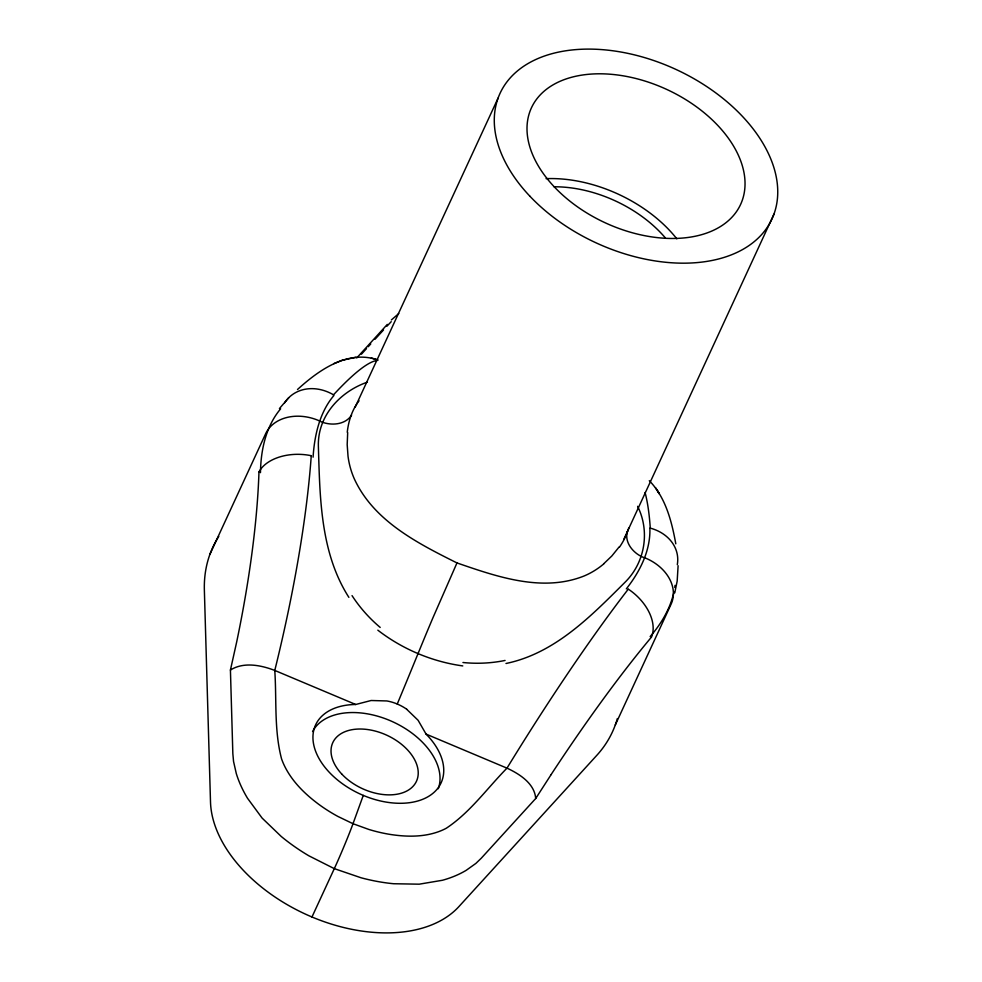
<?xml version="1.0" encoding="UTF-8"?>
<svg xmlns="http://www.w3.org/2000/svg" width="982" height="982" viewBox="0 0 982 982"><rect width="100%" height="100%" fill="white"/><g stroke="black" fill="none" stroke-linecap="round" stroke-linejoin="round"><path stroke-width="1.47" d="M258.966 471.937A315.05 73.404 -76.6 0 1 236.613 642.277L230.426 670.043L232.844 753.66L233.544 761.443L236.294 773.546A146.097 93.13 24.8 0 0 247.525 798.268L262.108 818.08L281.196 836.431A146.097 93.13 24.8 0 0 308.9 855.825L334.31 868.64L361.045 877.773A146.097 93.13 24.8 0 0 393.622 883.739L419.204 884.181L442.403 880.277A146.097 93.13 24.8 0 0 466.217 870.31L475.865 863.423L481.278 858.207L535.693 798.513C534.625 783.489 519.417 773.926 507.007 768.157L426.078 734.106L418.099 720.285L406.708 709.286M347.689 432.534L347.186 444.625L348.021 456.225A130.262 103.11 -15.5 0 0 354.588 479.462C374.105 521.209 417.706 543.316 456.974 562.932C497.027 576.729 542.273 592.588 583.971 576.041A130.262 98.642 65.6 0 0 603.734 563.913M674.769 592.87L677.175 581.086L678.108 565.73M627.437 531.237C623.816 543.23 634.74 555.014 645.739 558.193A42.373 32.602 19.9 0 1 671.062 604.249L615.309 724.925M363.279 795.395L353.004 823.714A34.566 1.436 -67.2 0 1 334.31 868.64L311.969 916.992A139.321 88.81 24.8 0 1 210.504 801.999L204.366 590.145A220.103 140.303 24.8 0 1 218.777 536.43M355.14 407.223L498.095 98.09M456.974 562.932L432.89 617.874A129.612 5.401 -67.2 0 0 425.267 636.041L418.087 653.484A344.866 14.374 -67.2 0 1 397.256 704.033A49.566 49.309 45.8 0 1 406.732 709.25M209.915 554.327L265.68 433.639A42.373 32.602 19.9 0 1 318.389 420.431C328.675 426.09 344.67 425.746 351.593 415.153M773.939 214.174L623.705 539.535M535.693 798.513L551.086 774.651M619.237 546.814L611.823 555.996L603.672 563.815M279.416 408.586L288.769 397.698M356.761 357.927L387.325 324.391M361.413 354.195L366.507 348.598M368.213 346.732L370.766 343.933M375.014 339.269L383.52 329.952M386.92 326.22L391.217 321.679M391.376 319.948L398.753 313.577M297.497 389.51C318.475 370.41 347.309 349.752 377.1 359.743M230.426 670.043C243.61 661.647 261.04 665.158 274.776 670.436L355.705 704.487L371.122 700.51L386.908 700.952A49.566 49.296 47.4 0 1 397.268 704.008M367.415 382.121C340.226 391.609 317.677 415.656 318.364 445.816C319.936 497.211 320.181 552.473 348.88 597.363M333.831 363.622L342.031 360.296L356.012 357.276M506 663.488C554.928 653.374 590.943 616.217 624.933 582.351C645.002 562.661 650.182 531.458 637.625 506.331M462.768 665.919C432.068 661.696 402.325 649.127 377.837 630.174M371.306 358.013L378.168 360.075M649.286 480.689C665.71 497.457 671.713 521.405 675.8 543.807M655.522 487.673L659.376 493.848L656.577 489.331M649.875 528.255A193.871 106.94 -17.3 0 1 644.376 558.279A193.871 106.94 -17.3 0 1 626.32 588.869M645.076 492.498A355.84 75.025 -75.5 0 1 650.28 528.353M650.366 528.144A42.373 34.652 -6.5 0 1 677.31 564.625M333.905 395.525A193.871 97.893 65.1 0 0 319.518 421.781A193.871 97.893 65.1 0 0 313.086 457.182M333.352 394.985A355.84 46.105 -59 0 1 377.333 360.431M284.645 402.816A42.373 35.536 45.8 0 1 333.45 394.776M628.185 589.261A355.84 46.105 -59 0 0 506.994 768.133C487.109 788.337 470.169 812.409 446.331 828.219A90.381 57.619 24.8 0 1 438.549 831.693C422.972 837.302 405.959 836.909 389.817 834.369A111.126 70.827 24.8 0 1 368.729 829.409L353.004 823.714L337.857 816.423A111.126 70.827 24.8 0 1 319.236 804.675C305.562 794.598 292.906 782.396 285.111 767.126A90.381 57.619 24.8 0 1 281.564 758.877C273.99 730.166 276.74 699.835 274.776 670.436A355.84 75.025 -75.5 0 0 311.245 455.881M628.247 589.102A42.373 27.815 39.8 0 1 651.532 636.925M426.078 734.106A69.121 44.067 24.8 0 1 416.331 801.386A69.121 44.067 24.8 0 1 320.525 761.062A69.121 44.067 24.8 0 1 355.705 704.487M259.064 471.765A42.373 26.944 2 0 1 311.331 455.722M619.654 546.9A139.53 84.992 -2.8 0 0 627.694 531.262A139.53 84.722 -2.7 0 0 628.689 528.132M505.079 660.444A131.244 118.687 17.7 0 1 462.952 662.506M347.247 432.24A139.53 80.72 51.5 0 1 351.298 414.907A139.53 80.45 51.5 0 1 359.056 400.779M380.194 627.424A131.244 117.852 37.8 0 1 352.035 595.62M312.571 731.529A69.121 44.067 24.8 0 1 392.53 721.684A69.121 44.067 24.8 0 1 438.279 788.73M260.476 472.649A200.966 111.948 56 0 1 266.515 434.412A200.966 111.948 56 0 1 280.643 408.819M650.158 636.582A200.966 119.178 -7.5 0 0 670.24 604.2A200.966 119.178 -7.5 0 0 673.996 591.643M675.064 585.358A200.966 119.178 -7.5 0 1 674.769 587.445M551.086 774.614A315.05 47.983 -57.9 0 1 651.459 637.109M554.265 186.789A103.687 66.089 24.8 0 1 665.33 237.877M311.969 916.992A139.321 88.81 24.8 0 0 458.938 906.558L596.835 755.305A220.103 140.303 24.8 0 0 617.347 718.566M546.078 178.663A115.201 73.441 24.8 0 1 676.831 238.822M529.912 196.24A149.767 95.463 24.8 0 0 770.453 222.018A149.767 95.463 24.8 0 0 607.674 50.143A149.767 95.463 24.8 0 0 529.912 196.24M554.4 186.985A115.201 73.441 24.8 0 0 739.421 206.821A115.201 73.441 24.8 0 0 614.216 74.595A115.201 73.441 24.8 0 0 554.4 186.985M341.982 774.282A46.08 29.374 24.8 0 0 415.987 782.212A46.08 29.374 24.8 0 0 365.905 729.331A46.08 29.374 24.8 0 0 341.982 774.282"/></g></svg>
